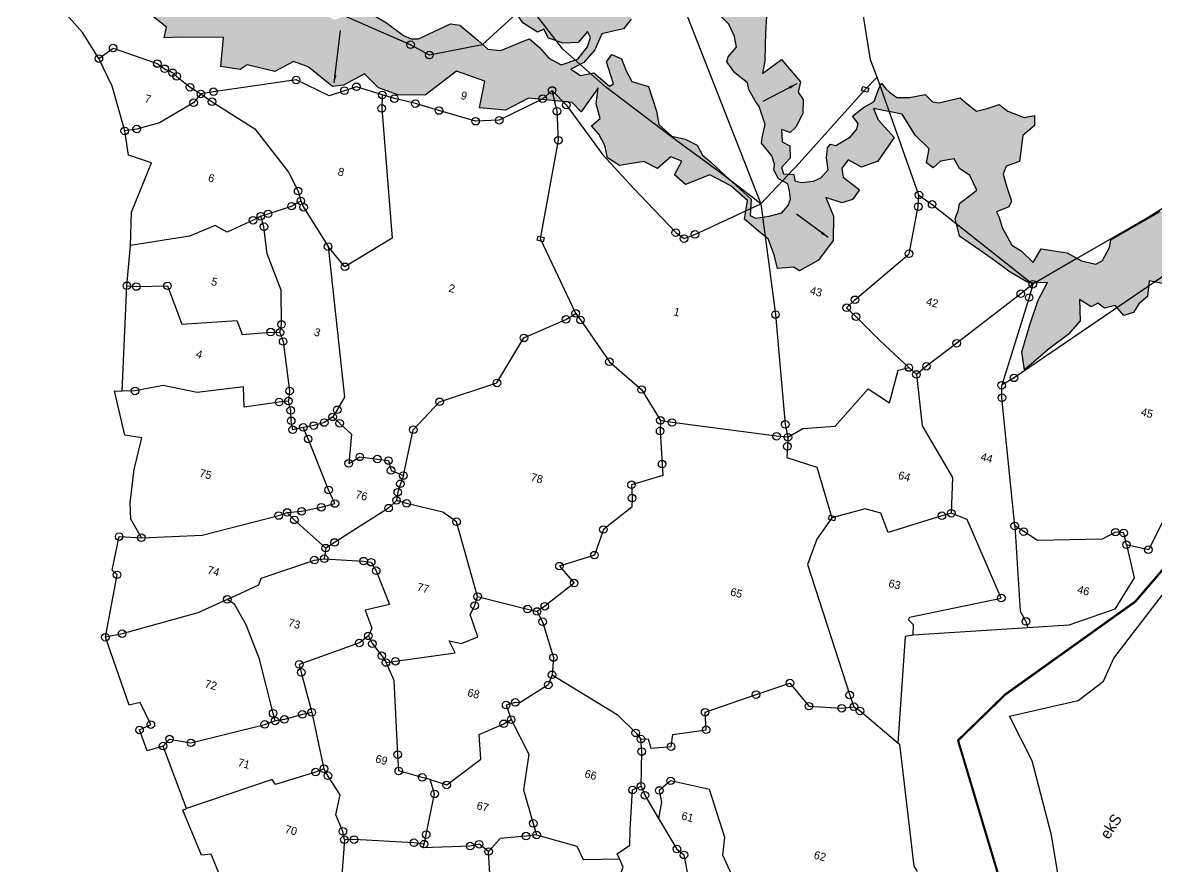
# Model space of a CAD drawing. Header units: metres. Extents: x 338290 to 342248, y 1766970 to 1770392.
# Drawn here: x 339211 to 340462, y 1768052 to 1768984 of the extents above; entities that cross this region are included whole.
import ezdxf

# ---------------------------------------------------------------- set-up
doc = ezdxf.new("R2010")
doc.units = ezdxf.units.M
doc.header["$MEASUREMENT"] = 0
doc.linetypes.add('DASHDOT', pattern=[1, 0.5, -0.25, 0, -0.25])
for name, color, linetype in [('POLY_HATCH', 12, 'Continuous'), ('POLY_PARCEL', 6, 'Continuous'), ('POLY_WATER', 4, 'Continuous'), ('SYM_ARROW', 1, 'Continuous'), ('SYM_STONE', 1, 'Continuous'), ('TEXT_MAPOUT', 7, 'Continuous'), ('TEXT_PARCEL', 7, 'Continuous'), ('V_BOUND_STREAM_LINE', 7, 'DASHDOT')]:
    doc.layers.add(name, color=color, linetype=linetype)
doc.styles.get("Standard").update_dxf_attribs({"font": 'simplex.shx'})
doc.styles.add('TEXT_MAP', font='')
doc.styles.get('TEXT_MAP').set_extended_font_data('Kruti Dev 050')
doc.dimstyles.get("Standard").update_dxf_attribs({"dimtxt": 0.18, "dimasz": 0.18, "dimexe": 0.18, "dimexo": 0.0625, "dimgap": 0.09, "dimtad": 0, "dimtih": 1, "dimtoh": 1, "dimdec": 4, "dimzin": 0, "dimdsep": 46, "dimtxsty": 'Standard', "dimcen": 0.09, "dimadec": 0, "dimazin": 0, "dimtfac": 1, "dimtdec": 4, "dimtofl": 0, "dimtmove": 0, "dimatfit": 3, "dimfxl": 0, "dimtolj": 1, "dimtzin": 0, "dimarcsym": 0})

# ---------------------------------------------------------------- blocks, each defined once
blk = doc.blocks.new('STONE')
blk.add_circle((0, 0), 0.851)
blk = doc.blocks.new('STONESQUARE')
blk.add_lwpolyline([(-0.7, 0.48), (0.7, 0.48), (0.7, -0.48), (-0.7, -0.48)], close=True)
blk = doc.blocks.new('FDD')
at = {"layer": 'POLY_HATCH'}
h = blk.add_hatch(dxfattribs=at)
h.set_pattern_fill('ZIGZAG', color=256, scale=30, style=0)
h.set_pattern_definition([(0, (2707.3048, 7385.6253), (3.75, 3.75), [3.75, -3.75]), (90, (2711.0548, 7385.6253), (-3.75, 3.75), [3.75, -3.75])])
h.paths.add_polyline_path([(3151.39, 7735.8), (3150.32, 7740.27), (3153.09, 7738.84), (3157.92, 7734.55), (3160.64, 7739.08), (3161.99, 7748.74), (3164.94, 7749.54), (3169.15, 7747.75), (3171.12, 7753.03), (3168.88, 7755.08), (3169.24, 7757.5), (3173.8, 7756.78), (3172.82, 7760.81), (3177.47, 7761.88), (3180.25, 7761.43), (3183.33, 7762.1), (3189.14, 7765.05), (3186.64, 7769.52), (3191.11, 7770.23), (3196.39, 7772.11), (3200.06, 7775.15), (3198.99, 7778.82), (3203.58, 7781.81), (3206.71, 7785.75), (3208.42, 7788.25), (3210.38, 7790.66), (3212.62, 7788.25), (3217.01, 7788.79), (3220.05, 7788.16), (3221.66, 7788.79), (3222.29, 7789.5), (3223.27, 7793.26), (3223.09, 7794.96), (3221.39, 7797.19), (3215.04, 7798.35), (3215.22, 7801.04), (3214.11, 7802.81), (3210.53, 7807.19), (3211.07, 7811.21), (3215.99, 7812.37), (3215.9, 7819.89), (3215.01, 7823.73), (3219.13, 7823.11), (3221.1, 7827.49), (3223.42, 7830.62), (3225.12, 7833.48), (3229.78, 7835.09), (3232.28, 7835.45), (3234.22, 7833.56), (3236.64, 7830.34), (3241.02, 7830.88), (3242.54, 7832.13), (3242.18, 7837.59), (3244.96, 7836.78), (3247.82, 7835.35), (3251.31, 7834.1), (3251.04, 7829.45), (3252.48, 7829.09), (3256.95, 7826.68), (3259.46, 7827.21), (3261.78, 7829.27), (3263.13, 7832.04), (3265.28, 7832.76), (3265.51, 7834.76), (3266.86, 7835.03), (3270.17, 7833.15), (3271.24, 7833.51), (3272.49, 7831.81), (3273.48, 7831.18), (3275.72, 7831.45), (3278.49, 7832.7), (3283.77, 7836.1), (3284.67, 7833.95), (3286.28, 7832.43), (3296.03, 7835.03), (3299.21, 7835.73), (3302.54, 7836.35), (3302.26, 7837.58), (3301.2, 7838.74), (3299.82, 7838.96), (3297.05, 7838.74), (3293.65, 7837.36), (3289.83, 7837.04), (3286.89, 7837.79), (3284.87, 7839.38), (3280.94, 7840.98), (3276.27, 7839.7), (3273.51, 7839.7), (3271.17, 7838.43), (3268.19, 7839.49), (3261.08, 7837.37), (3258.21, 7839.17), (3255.34, 7839.17), (3251.41, 7836.52), (3247.37, 7840.13), (3243.76, 7841.4), (3238.02, 7838.22), (3237.49, 7836.84), (3235.09, 7837.63), (3232.86, 7839.64), (3230.41, 7840.07), (3225.74, 7839.01), (3223.51, 7836.67), (3222.55, 7836.25), (3218.51, 7836.67), (3217.34, 7835.82), (3214.48, 7831.36), (3214.69, 7829.13), (3209.27, 7826.48), (3205.55, 7822.76), (3202.36, 7819.9), (3201.62, 7818.73), (3202.23, 7815.91), (3206.59, 7810.71), (3204.47, 7808.16), (3204.57, 7806.36), (3207.12, 7803.92), (3207.23, 7802.01), (3207.02, 7801.79), (3207.02, 7800.84), (3209.46, 7798.61), (3210.63, 7797.12), (3209.25, 7796.06), (3207.44, 7795), (3204.15, 7795.11), (3203.19, 7795), (3202.13, 7792.98), (3198.52, 7791.82), (3195.86, 7791.6), (3194.16, 7792.35), (3191.61, 7792.13), (3190.33, 7791.18), (3189.17, 7788.21), (3187.47, 7786.72), (3185.45, 7785.45), (3182.37, 7783.96), (3180.35, 7782.47), (3176.31, 7777.91), (3173.9, 7776.04), (3173.16, 7773.38), (3171.14, 7771.47), (3170.19, 7770.09), (3170.4, 7769.03), (3165.83, 7768.18), (3162, 7762.87), (3159.35, 7760.54), (3155.84, 7756.4), (3152.23, 7754.7), (3149.89, 7750.35), (3147.43, 7747.63), (3143.39, 7746.04), (3141.48, 7743.07), (3133.83, 7737.33), (3130.85, 7736.27), (3128.3, 7734.47), (3124.05, 7730.22), (3119.23, 7725.53), (3119.34, 7723.72), (3118.6, 7720.54), (3117.32, 7719.37), (3114.03, 7719.26), (3110.41, 7720.22), (3104.57, 7719.58), (3103.61, 7716.18), (3100.32, 7717.99), (3097.98, 7718.73), (3096.71, 7720.11), (3094.9, 7722.02), (3093.52, 7724.25), (3092.78, 7725.1), (3095.11, 7726.91), (3095.43, 7728.29), (3093.63, 7731.05), (3092.03, 7733.7), (3092.25, 7735.58), (3094.91, 7737.38), (3094.16, 7743.22), (3096.08, 7746.09), (3095.54, 7748.21), (3093.42, 7747.25), (3089.49, 7747.68), (3087.26, 7748.63), (3084.81, 7747.04), (3082.69, 7745.87), (3080.24, 7746.94), (3078.33, 7747.89), (3073.98, 7745.56), (3072.59, 7745.45), (3070.58, 7746.62), (3067.32, 7745.06), (3064.56, 7744.32), (3062.65, 7745.06), (3061.69, 7745.59), (3060.41, 7746.55), (3060.1, 7745.06), (3059.88, 7742.2), (3057.86, 7740.29), (3055.95, 7737.74), (3057.65, 7736.47), (3057.65, 7735.19), (3056.7, 7733.17), (3054.04, 7730.41), (3052.76, 7730.41), (3052.34, 7729.46), (3052.66, 7727.23), (3053.72, 7724.68), (3052.55, 7722.56), (3051.17, 7721.39), (3048.62, 7720.44), (3047.13, 7720.44), (3046.5, 7721.71), (3044.26, 7721.29), (3043.41, 7722.56), (3044.8, 7725.11), (3044.05, 7727.76), (3042.14, 7728.19), (3041.29, 7730.84), (3043.31, 7730.63), (3044.26, 7732.11), (3045.01, 7735.51), (3044.26, 7738.59), (3042.78, 7739.86), (3042.75, 7742.26), (3037.33, 7746.08), (3033.93, 7741.94), (3033.72, 7744.81), (3032.97, 7748.21), (3032.34, 7750.97), (3031.59, 7754.68), (3030.85, 7755.64), (3026.49, 7756.91), (3022.14, 7757.55), (3020.22, 7758.08), (3019.16, 7762.75), (3021.39, 7764.45), (3020.54, 7767.42), (3019.59, 7769.12), (3018.31, 7772.73), (3014.59, 7773.58), (3010.77, 7772.91), (3010.23, 7776.2), (3012.15, 7779.71), (3010.45, 7781.09), (3007.26, 7781.72), (3007.37, 7783.1), (3010.34, 7783.31), (3013.63, 7783.31), (3014.59, 7782.15), (3015.23, 7780.55), (3018.99, 7782.48), (3023.13, 7784.29), (3025.89, 7783.76), (3027.17, 7781.95), (3030.99, 7779.93), (3031.95, 7779.93), (3033.54, 7781.63), (3036.52, 7782.59), (3038.43, 7782.69), (3041.4, 7781.85), (3042.47, 7781), (3043.1, 7781.21), (3044.38, 7783.54), (3046.08, 7785.67), (3046.4, 7787.37), (3047.14, 7790.66), (3050.54, 7793.2), (3050.54, 7794.48), (3049.8, 7797.13), (3048.52, 7797.88), (3045.55, 7800.42), (3046.29, 7802.97), (3047.67, 7805.41), (3046.29, 7807.64), (3044.7, 7811.78), (3042.36, 7812.95), (3041.4, 7813.9), (3040.66, 7814.33), (3039.17, 7816.24), (3038.82, 7817.6), (3037.33, 7821.84), (3035.74, 7824.6), (3032.87, 7824.6), (3030.85, 7825.35), (3028.94, 7827.79), (3028.52, 7828.96), (3028.09, 7832.14), (3027.88, 7834.26), (3026.04, 7836.74), (3024.34, 7837.59), (3021.68, 7837.91), (3021.58, 7840.35), (3020.62, 7842.26), (3018.07, 7847.15), (3016.8, 7847.68), (3014.67, 7847.15), (3012.97, 7847.78), (3011.17, 7848.95), (3009.78, 7850.97), (3009.36, 7852.35), (3009.25, 7855), (3007.98, 7859.78), (3004.79, 7860.31), (3003.62, 7862.43), (3001.82, 7865.19), (3000.43, 7867.85), (3000.92, 7870.36), (2995.29, 7875.99), (2992.74, 7880.44), (2991.26, 7882.04), (2990.51, 7883.84), (2985.62, 7892.55), (2982.12, 7897.32), (2977.97, 7898.7), (2975.11, 7899.66), (2970.22, 7900.4), (2968.63, 7901.14), (2966.5, 7901.67), (2965.23, 7902.84), (2961.72, 7903.59), (2964.69, 7900.72), (2972.77, 7896.15), (2978.51, 7892.86), (2977.66, 7891.17), (2978.01, 7889.01), (2981.73, 7885.4), (2982.79, 7884.02), (2981.62, 7881.36), (2981.94, 7880.3), (2987.36, 7876.8), (2989.91, 7874.57), (2991.93, 7876.06), (2993.1, 7874.57), (2991.19, 7872.23), (2992.67, 7869.69), (2993.74, 7868.73), (2997.03, 7868.09), (2998.09, 7862.89), (2999.05, 7860.35), (3000.22, 7858.86), (3002.57, 7858.05), (3005.02, 7858.48), (3004.38, 7849.35), (3005.34, 7843.83), (3007.78, 7842.55), (3009.48, 7841.17), (3012.03, 7841.39), (3013.62, 7839.26), (3014.05, 7836.5), (3015.32, 7831.41), (3021.38, 7826.63), (3022.24, 7823.9), (3025.42, 7820.08), (3028.08, 7821.88), (3029.46, 7819.55), (3030.95, 7816.89), (3033.39, 7818.8), (3034.14, 7816.68), (3034.35, 7812.86), (3033.39, 7810.42), (3034.29, 7808.79), (3038.65, 7806.25), (3043.11, 7806.78), (3041.83, 7801.26), (3042.47, 7799.13), (3047.89, 7794.14), (3047.78, 7792.98), (3046.4, 7791.6), (3042.47, 7789.58), (3041.2, 7785.44), (3037.27, 7786.39), (3035.35, 7786.08), (3033.76, 7785.12), (3031.84, 7782.03), (3029.24, 7782.49), (3025.27, 7785.24), (3023.74, 7787.68), (3022.82, 7787.53), (3019.61, 7787.07), (3017.01, 7785.7), (3011.2, 7784.63), (3006.77, 7784.63), (3004.02, 7786.31), (3002.18, 7787.99), (3001.72, 7790.54), (3001.41, 7793.13), (3002.33, 7794.66), (3004.78, 7795.73), (3003.71, 7798.33), (2998.2, 7797.41), (2990.56, 7799.09), (2992.09, 7804.28), (2990.41, 7808.41), (2994.07, 7811), (2988.11, 7815.74), (2980.62, 7814.98), (2980.62, 7818.95), (2983.37, 7822), (2977.41, 7827.19), (2972.82, 7829.18), (2974.05, 7831.47), (2974.05, 7835.75), (2971.91, 7839.41), (2968.67, 7841.66), (2968.51, 7846.09), (2966.53, 7846.39), (2961.79, 7845.78), (2961.33, 7847.77), (2962.24, 7853.27), (2961.63, 7859.07), (2959.65, 7860.6), (2952.31, 7861.52), (2953.99, 7866.86), (2951.85, 7870.22), (2947.57, 7869.61), (2947.57, 7874.04), (2951.08, 7879.39), (2947.57, 7883.66), (2944.61, 7886.77), (2939.87, 7887.69), (2939.87, 7890.74), (2938.95, 7896.09), (2933.91, 7898.53), (2928.25, 7899.3), (2929.93, 7901.28), (2932.99, 7906.93), (2931.15, 7909.84), (2923.21, 7910.3), (2925.19, 7913.5), (2925.9, 7917.22), (2922.84, 7920.43), (2920.85, 7922.72), (2915.35, 7921.04), (2912.6, 7923.18), (2915.5, 7925.93), (2908.31, 7925.32), (2906.94, 7927.46), (2908.01, 7934.48), (2905.41, 7935.55), (2904.65, 7937.08), (2903.88, 7940.44), (2902.51, 7942.73), (2900.21, 7944.87), (2897.46, 7941.51), (2894.71, 7942.12), (2892.72, 7939.52), (2889.21, 7941.05), (2885.99, 7937.38), (2884.77, 7934.48), (2885.54, 7930.82), (2888.59, 7928.68), (2890.12, 7925.47), (2886.91, 7923.94), (2881.87, 7926.69), (2878.96, 7925.32), (2874.38, 7923.03), (2872.69, 7919.51), (2871.01, 7914.47), (2873.76, 7911.11), (2869.33, 7910.5), (2868.57, 7907.75), (2868.87, 7901.8), (2868.42, 7897.42), (2867.5, 7892.69), (2872.09, 7889.63), (2870.1, 7885.81), (2867.65, 7882.76), (2869.95, 7879.4), (2871.47, 7875.73), (2868.72, 7874.05), (2867.19, 7872.37), (2866.43, 7868.86), (2866.12, 7866.57), (2869.03, 7862.44), (2873.46, 7862.14), (2870.71, 7858.01), (2870.25, 7855.26), (2867.95, 7853.02), (2866.57, 7851.65), (2871.46, 7848.6), (2872.69, 7846.76), (2871.62, 7844.62), (2868.25, 7844.78), (2863.06, 7843.86), (2861.22, 7838.06), (2861.07, 7834.39), (2861.37, 7826.75), (2864.43, 7821.1), (2863.82, 7818.81), (2860.46, 7815.6), (2859.54, 7807.36), (2860.02, 7802.97), (2860.18, 7800.53), (2864.3, 7797.17), (2868.13, 7795.49), (2864.76, 7791.36), (2864.46, 7787.09), (2864, 7784.79), (2869.65, 7780.67), (2869.35, 7779.3), (2866.6, 7771.81), (2866.44, 7768.45), (2872.56, 7765.24), (2872.86, 7764.48), (2869.04, 7762.65), (2866.6, 7760.66), (2866.14, 7758.43), (2866.29, 7754.76), (2866.29, 7748.35), (2871.03, 7747.28), (2871.95, 7744.99), (2880.81, 7743.15), (2879.59, 7734.6), (2884.02, 7729.71), (2888.17, 7729.8), (2894.29, 7730.87), (2895.51, 7729.8), (2893.98, 7727.05), (2894.59, 7724.3), (2897.8, 7719.87), (2901.63, 7718.19), (2901.78, 7715.75), (2905.29, 7716.82), (2914.62, 7719.11), (2915.69, 7712.69), (2920.12, 7713.15), (2921.35, 7714.53), (2927.77, 7714.68), (2931.28, 7717.89), (2934.72, 7717.61), (2941.14, 7714.7), (2943.43, 7715.62), (2947.41, 7719.29), (2951.23, 7717), (2955.82, 7716.54), (2961.78, 7718.07), (2967.28, 7725.09), (2974.01, 7724.48), (2974.34, 7718.41), (2980.15, 7719.33), (2984.43, 7723.3), (2994.22, 7724.82), (2996.66, 7723.3), (2999.04, 7729.45), (2999.49, 7725.87), (3001.19, 7722.92), (2999.76, 7720.87), (3001.82, 7719.44), (3003.78, 7717.29), (3005.04, 7714.79), (3008.08, 7713.8), (3013.18, 7716.04), (3016.55, 7715.29), (3018.79, 7718.6), (3021.38, 7718.24), (3020.58, 7714.84), (3023.53, 7713.41), (3028.28, 7716.9), (3033.47, 7715.65), (3037.94, 7713.41), (3038.3, 7709.21), (3042.6, 7707.15), (3044.57, 7706.26), (3046.8, 7703.13), (3048.32, 7700.36), (3051.73, 7701.52), (3053.25, 7701.07), (3056.74, 7704.47), (3058.8, 7709.57), (3057.54, 7714.93), (3054.77, 7718.51), (3058.62, 7718.33), (3060.68, 7719.58), (3061.71, 7722.14), (3057.42, 7723.93), (3056.61, 7725.81), (3057.51, 7728.04), (3060.82, 7727.15), (3064.04, 7729.39), (3066.28, 7735.47), (3061.8, 7738.42), (3060.1, 7740.65), (3066.63, 7741.01), (3070.66, 7737.17), (3074.51, 7735.02), (3074.69, 7731.8), (3076.48, 7731.09), (3077.64, 7732.96), (3080.51, 7734.21), (3082.21, 7732.43), (3084.89, 7731.53), (3087.22, 7728.67), (3084.18, 7724.83), (3084.36, 7723.39), (3084.12, 7721.27), (3086.09, 7717.69), (3094.5, 7714.65), (3099.16, 7712.78), (3103.9, 7711.43), (3107.84, 7712.6), (3106.85, 7708.22), (3106.41, 7702.4), (3106.23, 7696.05), (3107.84, 7692.3), (3112.13, 7698.47), (3115.27, 7702.49), (3117.15, 7706.16), (3115.8, 7710.72), (3118.76, 7709.83), (3120.01, 7710.99), (3121.71, 7710.27), (3123.86, 7711.43), (3126.36, 7709.74), (3128.24, 7710.99), (3128.96, 7713.13), (3130.39, 7715.28), (3129.85, 7718.77), (3132.9, 7718.95), (3134.65, 7719.34), (3136, 7721.31), (3136, 7726.5), (3139.49, 7726.23), (3140.38, 7725.34), (3142.35, 7725.78), (3143.25, 7723.82), (3147.54, 7725.07), (3149.33, 7727.48)])
h.paths.add_polyline_path([(3047.24, 7716.16), (3047.03, 7714.68), (3046.07, 7712.66), (3043.52, 7711.28), (3040.65, 7710.01), (3039.38, 7710.32), (3038.63, 7713.93), (3031.73, 7717.54), (3027.67, 7719.77), (3025.55, 7720.73), (3023.85, 7722.64), (3020.87, 7723.28), (3017.79, 7723.17), (3014.28, 7724.97), (3013.07, 7727.75), (3009.89, 7732.63), (3005.96, 7732.74), (3004.15, 7734.75), (3002.45, 7737.09), (3000.11, 7737.51), (2999.37, 7735.6), (3002.13, 7731.25), (3001.39, 7730.51), (2997.24, 7732.53), (2994.48, 7731.15), (2992.04, 7731.99), (2994.48, 7734.22), (2996.11, 7737.59), (2996.75, 7741.41), (2998.76, 7742.47), (3001.21, 7743.74), (3002.27, 7746.29), (3000.57, 7753.19), (2996.43, 7760.94), (2992.92, 7764.55), (2993.56, 7766.78), (2997.06, 7767.63), (2998.34, 7771.03), (2993.83, 7776.83), (2987.77, 7781.5), (2980.87, 7791.8), (2976.94, 7794.35), (2975.98, 7797.32), (2975.24, 7805.96), (2969.29, 7813.07), (2967.59, 7815.3), (2963.94, 7824.9), (2958.21, 7835.51), (2954.27, 7838.8), (2952.57, 7841.35), (2952.15, 7843.05), (2951.41, 7841.77), (2951.72, 7837.21), (2955.97, 7832.33), (2957.25, 7830.73), (2956.61, 7829.46), (2957.25, 7826.91), (2957.36, 7824.9), (2959.59, 7822.14), (2960.65, 7820.86), (2961.29, 7818), (2960.54, 7816.93), (2960.97, 7815.13), (2962.56, 7813.01), (2964.26, 7811.52), (2965.67, 7809.32), (2966.41, 7806.99), (2968.86, 7805.18), (2970.02, 7803.27), (2970.98, 7799.98), (2970.98, 7798.49), (2972.57, 7795.73), (2972.57, 7792.87), (2976.29, 7790.85), (2976.61, 7788.94), (2978.52, 7785.12), (2979.59, 7782.04), (2980.56, 7781.2), (2984.69, 7777.94), (2982.99, 7775.92), (2985.33, 7772.42), (2987.88, 7772.21), (2989.69, 7771.46), (2989.69, 7769.55), (2989.37, 7768.7), (2988.41, 7764.99), (2991.07, 7760.42), (2993.62, 7756.18), (2995, 7751.82), (2993.62, 7751.51), (2991.92, 7755.43), (2990.43, 7757.13), (2988.31, 7759.57), (2985.97, 7760.42), (2984.8, 7762.01), (2981.51, 7763.18), (2977.47, 7762.44), (2974.92, 7759.89), (2970.45, 7753.58), (2971.52, 7748.59), (2976.4, 7741.59), (2978.95, 7739.36), (2982.67, 7738.19), (2983.84, 7739.15), (2985.43, 7737.45), (2988.83, 7737.24), (2992.13, 7738.19), (2993.51, 7741.16), (2994.47, 7740), (2994.36, 7737.77), (2992.98, 7734.58), (2989.68, 7732.35), (2986.6, 7733.1), (2983.95, 7734.9), (2981.29, 7736.28), (2979.91, 7735.24), (2975.76, 7732.05), (2972.79, 7731.63), (2970.13, 7733.01), (2965.35, 7735.24), (2963.28, 7735), (2957.12, 7729.91), (2955.53, 7729.48), (2953.72, 7729.8), (2949.26, 7731.6), (2944.9, 7732.88), (2940.65, 7731.29), (2937.68, 7729.27), (2933.53, 7730.54), (2931.83, 7729.59), (2927.9, 7729.27), (2925.88, 7728.84), (2923.33, 7731.18), (2919.61, 7731.5), (2917.54, 7731.71), (2912.66, 7730.54), (2906.92, 7730.01), (2906.39, 7732.66), (2904.9, 7734.36), (2905.11, 7735.32), (2903.73, 7737.34), (2903.52, 7739.35), (2901.93, 7740.41), (2898.74, 7742.01), (2896.4, 7743.81), (2892.58, 7745.51), (2891.09, 7747.21), (2889.71, 7752.09), (2888.96, 7753.9), (2884.61, 7757.72), (2882.02, 7759.36), (2880.96, 7762.76), (2881.7, 7768.28), (2877.67, 7772.2), (2877.35, 7774.22), (2877.67, 7778.53), (2878.94, 7780.87), (2877.88, 7785.43), (2877.67, 7787.87), (2877.99, 7790.42), (2877.35, 7795.2), (2878.94, 7798.91), (2878.2, 7801.14), (2875.97, 7804.01), (2875.65, 7805.28), (2876.18, 7806.98), (2875.97, 7809.31), (2876.18, 7812.9), (2877.56, 7816.3), (2877.67, 7819.91), (2876.82, 7821.39), (2877.67, 7824.15), (2877.56, 7827.02), (2876.71, 7830.74), (2873.95, 7835.19), (2873.63, 7839.02), (2876.18, 7844.85), (2877.27, 7847.05), (2875.25, 7853.1), (2875.67, 7857.66), (2878.22, 7863.5), (2878.54, 7866.79), (2877.48, 7870.93), (2873.97, 7871.89), (2874.4, 7874.54), (2878.77, 7875.67), (2880.26, 7878.53), (2878.14, 7880.66), (2878.67, 7888.09), (2880.37, 7890.32), (2880.79, 7892.97), (2881.54, 7896.37), (2882.17, 7898.38), (2881.75, 7900.98), (2879.94, 7903), (2881.75, 7905.12), (2886, 7908.09), (2885.47, 7911.91), (2886.85, 7913.29), (2889.93, 7916.48), (2890.04, 7917.96), (2891.42, 7919.98), (2894.18, 7921.79), (2895.78, 7924.65), (2896.63, 7926.78), (2899.28, 7927.31), (2901.89, 7927.78), (2904.15, 7925.76), (2905.11, 7923.85), (2906.38, 7921.73), (2907.98, 7919.71), (2909.78, 7917.27), (2912.86, 7915.68), (2915.41, 7915.15), (2916.08, 7912.09), (2914.38, 7906.46), (2912.15, 7905.51), (2919.8, 7902.96), (2920.76, 7902.11), (2922.35, 7898.18), (2921.93, 7895.53), (2922.67, 7892.45), (2926.07, 7887.14), (2928.94, 7885.23), (2931.06, 7883.32), (2933.21, 7878.16), (2942.03, 7875.72), (2942.56, 7871.47), (2941.29, 7868.18), (2933.32, 7870.2), (2930.34, 7870.2), (2928.43, 7866.59), (2938.63, 7863.51), (2940.12, 7862.34), (2941.39, 7858.09), (2944.26, 7851.73), (2948.19, 7848.12), (2951.7, 7854.17), (2953.08, 7852.57), (2955.31, 7850.88), (2956.8, 7848.01), (2956.16, 7845.78), (2956.37, 7844.93), (2958.55, 7841.87), (2962.59, 7838.58), (2967.69, 7833.8), (2967.9, 7832.21), (2968.22, 7830.19), (2969.18, 7826.26), (2969.81, 7825.31), (2975.98, 7822.12), (2977.04, 7820.53), (2979.38, 7818.51), (2978.31, 7816.6), (2977.25, 7812.99), (2986.18, 7804.82), (2986.71, 7803.23), (2986.97, 7800.92), (2987.6, 7797.84), (2994.08, 7794.55), (2996, 7792.32), (2997.38, 7790.2), (2997.17, 7788.93), (2997.06, 7787.33), (2997.7, 7786.06), (2998.76, 7784.26), (3000.67, 7782.56), (3003.43, 7780.86), (3006.3, 7777.89), (3007.47, 7775.45), (3007.37, 7772.79), (3007.58, 7769.82), (3010.02, 7766.95), (3013.53, 7766.42), (3014.91, 7765.25), (3016.18, 7763.98), (3016.72, 7762.39), (3016.32, 7760.07), (3016.22, 7755.5), (3018.55, 7753.17), (3021, 7752.43), (3023.87, 7750.73), (3025.78, 7748.39), (3026.84, 7746.16), (3025.57, 7743.61), (3025.57, 7742.45), (3027.9, 7740.54), (3031.2, 7739.05), (3031.94, 7737.67), (3033.96, 7735.55), (3035.13, 7734.59), (3037.47, 7731.02), (3037.57, 7727.95), (3037.68, 7726.67), (3040.65, 7724.55), (3041.72, 7722.85), (3041.93, 7721.58), (3043.41, 7719.88), (3045.75, 7719.35), (3046.5, 7717.86)], flags=16)
for points in [[(3132.9, 7718.95), (3129.85, 7718.77), (3130.39, 7715.28), (3128.96, 7713.13), (3128.24, 7710.99), (3126.36, 7709.74), (3123.86, 7711.43), (3121.71, 7710.27), (3120.01, 7710.99), (3118.76, 7709.83), (3115.8, 7710.72), (3117.15, 7706.16), (3115.27, 7702.49), (3112.13, 7698.47), (3107.84, 7692.3), (3106.23, 7696.05), (3106.41, 7702.4), (3106.85, 7708.22), (3107.84, 7712.6), (3103.9, 7711.43), (3099.16, 7712.78), (3094.5, 7714.65), (3086.09, 7717.69), (3084.12, 7721.27), (3084.36, 7723.39), (3084.18, 7724.83), (3087.22, 7728.67), (3084.89, 7731.53), (3082.21, 7732.43), (3080.51, 7734.21), (3077.64, 7732.96), (3076.48, 7731.09), (3074.69, 7731.8), (3074.51, 7735.02), (3070.66, 7737.17), (3066.63, 7741.01), (3060.1, 7740.65), (3061.8, 7738.42), (3066.28, 7735.47), (3064.04, 7729.39), (3060.82, 7727.15), (3057.51, 7728.04), (3056.61, 7725.81), (3057.42, 7723.93), (3061.71, 7722.14), (3060.68, 7719.58), (3058.62, 7718.33), (3054.77, 7718.51), (3057.54, 7714.93), (3058.8, 7709.57), (3056.74, 7704.47), (3053.25, 7701.07), (3051.73, 7701.52), (3048.32, 7700.36), (3046.8, 7703.13), (3044.57, 7706.26), (3042.6, 7707.15), (3038.3, 7709.21), (3037.94, 7713.41), (3033.47, 7715.65), (3028.28, 7716.9), (3023.53, 7713.41), (3020.58, 7714.84), (3021.38, 7718.24), (3018.79, 7718.6), (3016.55, 7715.29), (3013.18, 7716.04), (3008.08, 7713.8), (3005.04, 7714.79), (3003.78, 7717.29), (3001.82, 7719.44), (2999.76, 7720.87), (3001.19, 7722.92), (2999.49, 7725.87), (2999.04, 7729.45), (2996.66, 7723.3), (2994.22, 7724.82), (2984.43, 7723.3), (2980.15, 7719.33), (2974.34, 7718.41), (2974.01, 7724.48), (2967.28, 7725.09), (2961.78, 7718.07), (2955.82, 7716.54), (2951.23, 7717), (2947.41, 7719.29), (2943.43, 7715.62), (2941.14, 7714.7), (2934.72, 7717.61), (2931.28, 7717.89), (2927.77, 7714.68), (2921.35, 7714.53), (2920.12, 7713.15), (2915.69, 7712.69), (2914.62, 7719.11), (2905.29, 7716.82), (2901.78, 7715.75), (2901.63, 7718.19), (2897.8, 7719.87)], [(3031.59, 7754.68), (3032.34, 7750.97), (3032.97, 7748.21), (3033.72, 7744.81), (3033.93, 7741.94), (3037.33, 7746.08), (3042.75, 7742.26), (3042.78, 7739.86), (3044.26, 7738.59), (3045.01, 7735.51), (3044.26, 7732.11), (3043.31, 7730.63), (3041.29, 7730.84), (3042.14, 7728.19), (3044.05, 7727.76), (3044.8, 7725.11), (3043.41, 7722.56), (3044.26, 7721.29), (3046.5, 7721.71), (3047.13, 7720.44), (3048.62, 7720.44), (3051.17, 7721.39), (3052.55, 7722.56), (3053.72, 7724.68), (3052.66, 7727.23), (3052.34, 7729.46), (3052.76, 7730.41), (3054.04, 7730.41), (3056.7, 7733.17), (3057.65, 7735.19), (3057.65, 7736.47), (3055.95, 7737.74), (3057.86, 7740.29), (3059.88, 7742.2), (3060.1, 7745.06), (3060.41, 7746.55), (3061.69, 7745.59), (3062.65, 7745.06), (3064.56, 7744.32), (3067.32, 7745.06), (3070.58, 7746.62), (3072.59, 7745.45), (3073.98, 7745.56), (3078.33, 7747.89), (3080.24, 7746.94), (3082.69, 7745.87), (3084.81, 7747.04), (3087.26, 7748.63), (3089.49, 7747.68), (3093.42, 7747.25), (3095.54, 7748.21), (3096.08, 7746.09), (3094.16, 7743.22), (3094.91, 7737.38), (3092.25, 7735.58), (3092.03, 7733.7), (3093.63, 7731.05), (3095.43, 7728.29), (3095.11, 7726.91), (3092.78, 7725.1), (3093.52, 7724.25), (3094.9, 7722.02), (3096.71, 7720.11), (3097.98, 7718.73), (3100.32, 7717.99), (3103.61, 7716.18), (3104.57, 7719.58), (3110.41, 7720.22), (3114.03, 7719.26), (3117.32, 7719.37), (3118.6, 7720.54), (3119.34, 7723.72), (3119.23, 7725.53), (3124.05, 7730.22), (3128.3, 7734.47)], [(2944.9, 7732.88), (2949.26, 7731.6), (2953.72, 7729.8), (2955.53, 7729.48), (2957.12, 7729.91), (2963.28, 7735), (2965.35, 7735.24), (2970.13, 7733.01), (2972.79, 7731.63), (2975.76, 7732.05), (2979.91, 7735.24), (2981.29, 7736.28), (2983.95, 7734.9), (2986.6, 7733.1), (2989.68, 7732.35), (2992.98, 7734.58), (2994.36, 7737.77), (2994.47, 7740), (2993.51, 7741.16), (2992.13, 7738.19), (2988.83, 7737.24), (2985.43, 7737.45), (2983.84, 7739.15), (2982.67, 7738.19), (2978.95, 7739.36), (2976.4, 7741.59)], [(3002.27, 7746.29), (3001.21, 7743.74), (2998.76, 7742.47), (2996.75, 7741.41), (2996.11, 7737.59), (2994.48, 7734.22), (2992.04, 7731.99), (2994.48, 7731.15), (2997.24, 7732.53), (3001.39, 7730.51), (3002.13, 7731.25), (2999.37, 7735.6), (3000.11, 7737.51), (3002.45, 7737.09), (3004.15, 7734.75), (3005.96, 7732.74), (3009.89, 7732.63), (3013.07, 7727.75), (3014.28, 7724.97), (3017.79, 7723.17), (3020.87, 7723.28), (3023.85, 7722.64), (3025.55, 7720.73), (3027.67, 7719.77), (3031.73, 7717.54), (3038.63, 7713.93), (3039.38, 7710.32), (3040.65, 7710.01), (3043.52, 7711.28), (3046.07, 7712.66), (3047.03, 7714.68), (3047.24, 7716.16), (3046.5, 7717.86), (3045.75, 7719.35), (3043.41, 7719.88), (3041.93, 7721.58), (3041.72, 7722.85), (3040.65, 7724.55), (3037.68, 7726.67), (3037.57, 7727.95), (3037.47, 7731.02), (3035.13, 7734.59), (3033.96, 7735.55), (3031.94, 7737.67), (3031.2, 7739.05), (3027.9, 7740.54), (3025.57, 7742.45), (3025.57, 7743.61), (3026.84, 7746.16), (3025.78, 7748.39), (3023.87, 7750.73), (3021, 7752.43)]]:
    blk.add_lwpolyline(points, dxfattribs=at)
at = {"layer": 'POLY_PARCEL'}
for points in [[(3059.13, 7747.61), (3056.69, 7751.07), (3049.05, 7768.5), (3036.4, 7798.09)], [(3187.62, 7793.49), (3145.87, 7751.93), (3132.53, 7739.26), (3126.22, 7732.67), (3112.9, 7719.54), (3104.76, 7711.4)], [(2997.78, 7774.14), (3011.96, 7753.41), (3041.01, 7713.49)], [(3059.13, 7747.61), (3057.21, 7744.3), (3047, 7724.51), (3041.01, 7713.49)], [(3074.91, 7724.36), (3059.13, 7747.61)], [(3041.01, 7713.49), (3030.44, 7717.93), (3017.88, 7722.89), (3000.58, 7730.14), (2989.13, 7735.89), (2978.82, 7743.84), (2971.34, 7732.25), (2960.44, 7727.02), (2955.77, 7728.22), (2935.24, 7731.45), (2916.5, 7732.59), (2913.63, 7732.41), (2912.08, 7732.35)], [(3183.37, 7721.88), (3165.95, 7709.75), (3163.94, 7708.35), (3163.59, 7708.11), (3148.57, 7735.2), (3147.29, 7737.3), (3145.7, 7735.56), (3105.99, 7689.96), (3103.73, 7687.65)], [(2989.16, 7726.29), (2987.58, 7723.97), (2979.33, 7716.8), (2974.24, 7715.25), (2965.66, 7715.49), (2960.16, 7715.67), (2955.32, 7715.55), (2952.45, 7715.67)], [(2989.16, 7726.29), (2993.05, 7723.93), (3003.84, 7715.16), (3012.39, 7709.62), (3024.12, 7702.36), (3026.29, 7701.53), (3028.4, 7703.06), (3041.01, 7713.49)], [(3006.97, 7679.09), (2995.09, 7693.32), (2993.37, 7715.8), (2991.4, 7722.04), (2989.16, 7726.29)], [(3082.52, 7686.23), (3074.75, 7690.38), (3068.14, 7694.28), (3065.59, 7695.72), (3066.95, 7697.92), (3076.11, 7711.02), (3075.43, 7721.79), (3074.91, 7724.36)], [(3074.91, 7724.36), (3078.32, 7723.06), (3104.76, 7711.4)], [(2952.45, 7715.67), (2946.35, 7715.97), (2943.99, 7714.45), (2940.94, 7712.48), (2932.87, 7714.03), (2915.55, 7706.78), (2912.92, 7705.58)], [(2952.45, 7715.67), (2953.1, 7712.71), (2962.73, 7685.01), (2954.11, 7676.13), (2949.27, 7679.56)], [(3041.01, 7713.49), (3050.5, 7690.17), (3058.87, 7666.84), (3060.17, 7664.19)], [(2888.72, 7707.49), (2891.23, 7710.59), (2901.71, 7709.72), (2903.62, 7709), (2905.6, 7708.58), (2906.67, 7708.04), (2910.2, 7706.43), (2912.92, 7705.58)], [(3104.76, 7711.4), (3102.69, 7708.65), (3091.57, 7694.24), (3086.29, 7687.5), (3084.55, 7685.15)], [(3104.76, 7711.4), (3104.72, 7708.31), (3103.73, 7687.65)], [(2912.92, 7705.58), (2911.85, 7703.25), (2905.57, 7696.92), (2900.96, 7694.29), (2898.46, 7693.21)], [(2912.92, 7705.58), (2915.8, 7704.51), (2926.62, 7701.05), (2936.44, 7693.55), (2939.61, 7689.97), (2940.76, 7687.96)], [(2932.92, 7682.35), (2934.38, 7683.3), (2939.04, 7686.3), (2940.76, 7687.96)], [(2940.76, 7687.96), (2941.72, 7686.74), (2949.27, 7679.56)], [(3060.17, 7664.19), (3062.89, 7666.91), (3069.82, 7669.27), (3074.85, 7679.31), (3080.29, 7677.47), (3080.34, 7685.04), (3082.52, 7686.23)], [(3082.52, 7686.23), (3084.55, 7685.15)], [(3114.57, 7657.76), (3104.5, 7684.94), (3103.73, 7687.65)], [(3084.55, 7685.15), (3088.72, 7674.3), (3098.27, 7664.76), (3100.03, 7656.92)], [(2932.92, 7682.35), (2931.47, 7681.04), (2926.52, 7676.98), (2923.52, 7677.79), (2918.57, 7673.98), (2906.23, 7668.55)], [(2943.69, 7658.15), (2943.57, 7659.99), (2941.53, 7667.4), (2936.43, 7674.54), (2934.19, 7680.25), (2932.92, 7682.35)], [(2949.27, 7679.56), (2961.38, 7647.74), (2960.56, 7644.56), (2959.98, 7642.77)], [(2978.67, 7634), (2978.23, 7644.54), (2982.37, 7652.12), (2993.77, 7659.49), (2997.08, 7670.83), (3005.18, 7677.24), (3006.97, 7679.09)], [(3006.97, 7679.09), (3008.37, 7677.95), (3017.04, 7670.49), (3025.61, 7666.27), (3031.46, 7660.61)], [(3060.17, 7664.19), (3057.64, 7663.76), (3034.13, 7660.82), (3031.46, 7660.61)], [(3060.17, 7664.19), (3060.58, 7662.16), (3061.09, 7659.7), (3068.12, 7659.34), (3074.34, 7649.13)], [(2907.75, 7659.61), (2909.86, 7659.99), (2916.55, 7661.9), (2921.85, 7654.38), (2933.65, 7658.33), (2935.56, 7655.53), (2941.65, 7657.7), (2943.69, 7658.15)], [(3139.95, 7660.02), (3138.67, 7662.43), (3136.82, 7662.12), (3134.31, 7659.81), (3120.37, 7655.91), (3116.83, 7657.04), (3114.57, 7657.76)], [(2943.69, 7658.15), (2944.9, 7656.36), (2949.11, 7645.95), (2949.44, 7643.69)], [(3031.46, 7660.61), (3032.01, 7658.28), (3035.13, 7648.73), (3028.83, 7644.96), (3029.72, 7642.09), (3030.2, 7640.1), (3025.26, 7633.62), (3024.78, 7627.53), (3017.79, 7623.15), (3021.95, 7620.29), (3016.88, 7613.59), (3015.51, 7612.01)], [(3100.03, 7656.92), (3098.13, 7655.84), (3087.41, 7649.13), (3084.71, 7652.92), (3081.06, 7653.03), (3074.34, 7649.13)], [(3098.69, 7628.2), (3098.13, 7630.45), (3096.85, 7631.22), (3096.85, 7631.94), (3115.74, 7641.31), (3103.83, 7656.46), (3100.03, 7656.92)], [(3114.57, 7657.76), (3120.59, 7639.51), (3122.44, 7637.61), (3123.18, 7636.32)], [(3074.34, 7649.13), (3072.27, 7643.61), (3071.66, 7637.56), (3088.27, 7611.56), (3089.85, 7609.28)], [(2949.44, 7643.69), (2947.47, 7642.96), (2940.13, 7639.81), (2938.85, 7644.2), (2929.06, 7640.38), (2921.31, 7639.95), (2915.48, 7637.19), (2912.67, 7636.43)], [(2954.16, 7638.79), (2951.99, 7637.7), (2951.16, 7639.55), (2950.46, 7641.78), (2949.44, 7643.69)], [(2959.98, 7642.77), (2958.45, 7641.05), (2956.35, 7639.78), (2954.16, 7638.79)], [(2959.98, 7642.77), (2961.83, 7641.76), (2965.02, 7640.1), (2966.1, 7633.56), (2968.14, 7635.6), (2972.1, 7636.11), (2974.59, 7636.42), (2975.72, 7634.42), (2978.67, 7634)], [(2955.49, 7619.37), (2958.55, 7620.45), (2962.63, 7622.43), (2965.37, 7624.02), (2963.22, 7626.62), (2955.88, 7636.56), (2954.16, 7638.79)], [(2978.67, 7634), (2978.49, 7632.04), (2978.41, 7630.06), (2978.59, 7628.21)], [(2978.59, 7628.21), (2977.32, 7626.07), (2967.52, 7615.53), (2965.91, 7613.79)], [(3001.72, 7611.86), (2992.87, 7626.96), (2989.31, 7628.26), (2980.95, 7628.13), (2978.59, 7628.21)], [(2925.22, 7605.59), (2938.3, 7609.6), (2953.83, 7618.22), (2955.49, 7619.37)], [(2955.49, 7619.37), (2957.47, 7618.16), (2965.91, 7613.79)], [(2965.91, 7613.79), (2966.18, 7611.39)], [(2966.18, 7611.39), (2974.88, 7613.11), (2976.6, 7613.31), (2978.17, 7611.74), (2982.97, 7605.17), (2978.04, 7602.56), (2980.53, 7598.97), (2980.18, 7597.12)], [(2947.4, 7597.04), (2953.43, 7602), (2953.54, 7603.55), (2964.12, 7610.56), (2966.18, 7611.39)], [(2985.54, 7592.31), (2987.52, 7593.13), (3000.01, 7598.37), (2998.02, 7600.63), (3000.9, 7600.77), (3004.05, 7603.09), (3001.09, 7607.54), (3001.59, 7609.73), (3001.72, 7611.86)], [(3001.72, 7611.86), (3013.3, 7611.99), (3015.51, 7612.01)], [(3015.51, 7612.01), (3017.29, 7610.09), (3021.68, 7602.91), (3022.36, 7599.07)], [(3045.35, 7590.14), (3046.87, 7590.6), (3048.03, 7588.74), (3052.34, 7590.2), (3051.99, 7592.93), (3059.01, 7595.87), (3057.79, 7599.6), (3067.87, 7606.35), (3074.59, 7610.79), (3080.01, 7606.83), (3087.29, 7608.23), (3089.85, 7609.28)], [(3089.85, 7609.28), (3091.43, 7608.69), (3101.47, 7603.9)], [(2947.4, 7597.04), (2941.8, 7592.42), (2926.47, 7583.6), (2923.03, 7581.86)], [(2964.72, 7573.29), (2963.85, 7574.84), (2957.81, 7585.88), (2952.95, 7592.59), (2949.25, 7596.42), (2947.4, 7597.04)], [(2980.18, 7597.12), (2978.61, 7595.07), (2966.75, 7586.99), (2967.65, 7585.35), (2972.2, 7577.25)], [(2980.18, 7597.12), (2981.49, 7595.62), (2984.23, 7593.56), (2985.54, 7592.31)], [(3022.36, 7599.07), (3022.1, 7596.65), (3016.96, 7591.18), (3015.93, 7590.97), (3014.08, 7589.87), (3016, 7587)], [(3022.36, 7599.07), (3038.78, 7594.12), (3043.85, 7591.18), (3045.35, 7590.14)], [(3001.8, 7569.33), (2999.95, 7569.36), (2994.47, 7569.43), (2993.31, 7572.92), (2988.28, 7588.89), (2985.54, 7592.31)], [(3048.06, 7579.87), (3046.23, 7587.46), (3045.35, 7590.14)], [(3001.8, 7569.33), (3005.7, 7569.12), (3011.67, 7576.69), (3009.89, 7581.96), (3014.62, 7585.66), (3016, 7587)], [(3016, 7587), (3021.78, 7580.45), (3022.67, 7572.37), (3026.71, 7565.66), (3028.08, 7563.33)], [(3068.63, 7561.17), (3071.48, 7563.26), (3072.7, 7565.88), (3069.73, 7569.48), (3069.21, 7573.47), (3063.15, 7583.07), (3054.18, 7582.72), (3052.26, 7579.98), (3053.43, 7577.54), (3053.71, 7573.82)], [(3047.48, 7562.83), (3046.66, 7563.82), (3048.99, 7566.38), (3048.11, 7569.8), (3046.43, 7578.59), (3048.06, 7579.87)], [(3048.06, 7579.87), (3049.4, 7578.12), (3053.71, 7573.82)], [(2972.2, 7577.25), (2970.29, 7576.28), (2966.66, 7574.16), (2964.72, 7573.29)], [(2972.2, 7577.25), (2978.06, 7565.68)], [(2941.75, 7561.47), (2942.77, 7563.35), (2947.65, 7563.75), (2962.65, 7571.96), (2964.72, 7573.29)], [(3053.71, 7573.82), (3059.41, 7568.23), (3061.28, 7567.36), (3063.51, 7562.68), (3068.63, 7561.17)], [(3004.13, 7554.94), (3004.05, 7557.14), (3003.56, 7566.48), (3001.8, 7569.33)], [(2978.06, 7565.68), (2976.42, 7564.47), (2968.39, 7559.45), (2967.39, 7560.4), (2950.4, 7549.16)], [(2986.54, 7551.36), (2985.73, 7553.11), (2983.24, 7556.33), (2983.08, 7560.87), (2979.33, 7564.36), (2978.06, 7565.68)], [(3028.08, 7563.33), (3025.85, 7562.48), (3020.37, 7560.5), (3018.58, 7557)], [(3028.08, 7563.33), (3037.47, 7563.13), (3039.59, 7560.59), (3047.48, 7562.83)], [(3055.93, 7545.28), (3053.48, 7549.65), (3048.12, 7555.56), (3048.76, 7561.2), (3047.48, 7562.83)], [(3018.58, 7557), (3016.12, 7558.03), (3014.27, 7557.14), (3004.14, 7554.08), (3004.13, 7554.94)], [(3024.41, 7545.21), (3023.56, 7547.17), (3020.87, 7549.86), (3018.58, 7557)], [(3004.13, 7554.94), (3001.84, 7554.66), (2988.65, 7551.94), (2986.54, 7551.36)], [(2986.54, 7551.36), (2988.02, 7543.54), (2986.12, 7542.8), (2964.06, 7533)]]:
    blk.add_lwpolyline(points, dxfattribs=at)
at = {"layer": 'POLY_WATER'}
for points in [[(3148.23, 7674.94), (3144.99, 7660.18), (3139.95, 7660.02), (3143.54, 7653.22), (3141.03, 7645.35), (3132, 7639.2), (3123.18, 7636.32), (3098.69, 7628.2), (3097, 7627.47), (3101.47, 7603.9), (3101.93, 7603.68), (3111.93, 7577.95), (3113, 7576.96)], [(2964.06, 7533), (2958.37, 7540.62), (2956.37, 7539.88), (2949.7, 7548.64), (2950.4, 7549.16), (2941.75, 7561.47), (2938.58, 7559.52), (2935.73, 7563.64), (2937.89, 7565.43), (2934.29, 7569.63), (2932.07, 7568.47), (2923.03, 7581.86), (2922.03, 7596.13), (2920.7, 7596.9), (2920.31, 7604.57), (2925.22, 7605.59), (2921.86, 7608.99), (2920.77, 7612.56), (2919.75, 7620.01), (2919.62, 7627.38), (2915.8, 7627), (2911.01, 7636.05), (2912.67, 7636.43), (2907.75, 7659.61), (2906.23, 7668.55), (2904.52, 7675.93), (2906.07, 7687.77), (2900.68, 7688.12), (2898.46, 7693.21), (2893.2, 7702.23), (2888.72, 7707.49), (2883.69, 7712.24), (2871.69, 7720.32)], [(3144.98, 7581.61), (3140.11, 7592.55), (3131.73, 7607.65), (3124.24, 7616.06), (3138.26, 7623.36), (3142.68, 7629.03), (3143.6, 7634.62), (3155.68, 7663.14)]]:
    blk.add_lwpolyline(points, dxfattribs=at)
at = {"layer": 'V_BOUND_STREAM_LINE', "const_width": 0.5}
blk.add_lwpolyline([(3166.31, 7691.82), (3145.11, 7648.16), (3122.07, 7620.51), (3114.42, 7607.85), (3148.73, 7551.38), (3139.76, 7509.38), (3115.07, 7477.72), (3081.21, 7467.6), (3015.94, 7462.16), (2963.72, 7468.49), (2937.5, 7504.08), (2889.24, 7552.79), (2847.8, 7597.05), (2812.96, 7677.42), (2778.13, 7787.78), (2789.83, 7891.36), (2806.56, 7938.15), (2817.03, 7970.51), (2879.72, 7959.99)], dxfattribs=at)
at = {"layer": 'SYM_STONE'}
for name, p in [('STONESQUARE', (3057.21, 7744.3)), ('STONE', (2955.77, 7728.22)), ('STONE', (2960.44, 7727.02)), ('STONE', (2989.16, 7726.29)), ('STONE', (2987.58, 7723.97)), ('STONE', (2993.05, 7723.93)), ('STONE', (3074.91, 7724.36)), ('STONE', (2991.4, 7722.04)), ('STONE', (3075.43, 7721.79)), ('STONE', (3078.32, 7723.06)), ('STONE', (2946.35, 7715.97)), ('STONE', (2979.33, 7716.8)), ('STONE', (2979.33, 7716.8)), ('STONE', (2932.87, 7714.03)), ('STONE', (2943.99, 7714.45)), ('STONE', (2952.45, 7715.67)), ('STONE', (2955.32, 7715.55)), ('STONE', (2960.16, 7715.67)), ('STONE', (2965.66, 7715.49)), ('STONE', (2974.24, 7715.25)), ('STONE', (2993.37, 7715.8)), ('STONE', (2953.1, 7712.71)), ('STONE', (3076.11, 7711.02)), ('STONE', (3104.76, 7711.4)), ('STONE', (2891.23, 7710.59)), ('STONE', (2901.71, 7709.72)), ('STONE', (2903.62, 7709)), ('STONE', (2905.6, 7708.58)), ('STONE', (3102.69, 7708.65)), ('STONE', (3104.72, 7708.31)), ('STONE', (2888.72, 7707.49)), ('STONE', (2906.67, 7708.04)), ('STONE', (2910.2, 7706.43)), ('STONE', (2915.55, 7706.78)), ('STONE', (2911.85, 7703.25)), ('STONE', (2912.92, 7705.58)), ('STONE', (2915.8, 7704.51)), ('STONE', (3024.12, 7702.36)), ('STONE', (3026.29, 7701.53)), ('STONE', (3028.4, 7703.06)), ('STONE', (3065.59, 7695.72)), ('STONE', (3066.95, 7697.92)), ('STONE', (2898.46, 7693.21)), ('STONE', (2900.96, 7694.29)), ('STONESQUARE', (2995.09, 7693.32)), ('STONE', (3068.14, 7694.28)), ('STONE', (3091.57, 7694.24)), ('STONE', (2939.61, 7689.97)), ('STONE', (2940.76, 7687.96)), ('STONE', (3050.5, 7690.17)), ('STONE', (3105.99, 7689.96)), ('STONE', (2939.04, 7686.3)), ('STONE', (2941.72, 7686.74)), ('STONE', (3082.52, 7686.23)), ('STONE', (3086.29, 7687.5)), ('STONE', (3103.73, 7687.65)), ('STONE', (2934.38, 7683.3)), ('STONE', (3084.55, 7685.15)), ('STONE', (3104.5, 7684.94)), ('STONE', (2931.47, 7681.04)), ('STONE', (2932.92, 7682.35)), ('STONE', (2934.19, 7680.25)), ('STONE', (2949.27, 7679.56)), ('STONE', (3006.97, 7679.09)), ('STONE', (3008.37, 7677.95)), ('STONE', (2954.11, 7676.13)), ('STONE', (3005.18, 7677.24)), ('STONE', (2997.08, 7670.83)), ('STONE', (3017.04, 7670.49)), ('STONE', (3025.61, 7666.27)), ('STONE', (3058.87, 7666.84)), ('STONE', (3057.64, 7663.76)), ('STONE', (3060.17, 7664.19)), ('STONE', (3138.67, 7662.43)), ('STONE', (2909.86, 7659.99)), ('STONE', (2916.55, 7661.9)), ('STONE', (2943.57, 7659.99)), ('STONE', (3031.46, 7660.61)), ('STONE', (3034.13, 7660.82)), ('STONE', (3060.58, 7662.16)), ('STONE', (3136.82, 7662.12)), ('STONE', (3139.95, 7660.02)), ('STONE', (3144.99, 7660.18)), ('STONE', (2907.75, 7659.61)), ('STONE', (2941.65, 7657.7)), ('STONE', (2943.69, 7658.15)), ('STONE', (2993.77, 7659.49)), ('STONE', (3032.01, 7658.28)), ('STONE', (3114.57, 7657.76)), ('STONE', (2944.9, 7656.36)), ('STONE', (3098.13, 7655.84)), ('STONE', (3100.03, 7656.92)), ('STONE', (3116.83, 7657.04)), ('STONE', (2982.37, 7652.12)), ('STONE', (3034.33, 7651.19)), ('STONESQUARE', (3074.34, 7649.13)), ('STONE', (2949.11, 7645.95)), ('STONE', (2960.56, 7644.56)), ('STONE', (2978.23, 7644.54)), ('STONE', (3028.83, 7644.96)), ('STONE', (2947.47, 7642.96)), ('STONE', (2949.44, 7643.69)), ('STONE', (2959.98, 7642.77)), ('STONE', (3029.72, 7642.09)), ('STONE', (2950.46, 7641.78)), ('STONE', (2951.16, 7639.55)), ('STONE', (2956.35, 7639.78)), ('STONE', (2958.45, 7641.05)), ('STONE', (2961.83, 7641.76)), ('STONE', (3115.74, 7641.31)), ('STONE', (2915.48, 7637.19)), ('STONE', (2951.99, 7637.7)), ('STONE', (2954.16, 7638.79)), ('STONE', (3122.44, 7637.61)), ('STONE', (2955.88, 7636.56)), ('STONE', (2968.14, 7635.6)), ('STONE', (2972.1, 7636.11)), ('STONE', (2974.59, 7636.42)), ('STONE', (2975.72, 7634.42)), ('STONE', (2966.1, 7633.56)), ('STONE', (2978.49, 7632.04)), ('STONE', (2978.67, 7634)), ('STONE', (3025.26, 7633.62)), ('STONE', (2978.41, 7630.06)), ('STONE', (2978.59, 7628.21)), ('STONE', (2980.95, 7628.13)), ('STONE', (2992.87, 7626.96)), ('STONE', (3024.78, 7627.53)), ('STONE', (2963.22, 7626.62)), ('STONE', (2977.32, 7626.07)), ('STONE', (2962.63, 7622.43)), ('STONE', (2965.37, 7624.02)), ('STONE', (3017.79, 7623.15)), ('STONE', (2955.49, 7619.37)), ('STONE', (2958.55, 7620.45)), ('STONE', (3021.95, 7620.29)), ('STONE', (2953.83, 7618.22)), ('STONE', (2957.47, 7618.16)), ('STONE', (2967.52, 7615.53)), ('STONE', (2965.91, 7613.79)), ('STONE', (2966.18, 7611.39)), ('STONE', (2974.88, 7613.11)), ('STONE', (2976.6, 7613.31)), ('STONE', (2978.17, 7611.74)), ('STONE', (3001.72, 7611.86)), ('STONE', (3013.3, 7611.99)), ('STONE', (3015.51, 7612.01)), ('STONE', (3016.88, 7613.59)), ('STONE', (3088.27, 7611.56)), ('STONE', (2964.12, 7610.56)), ('STONE', (3001.59, 7609.73)), ('STONE', (3017.29, 7610.09)), ('STONE', (3074.59, 7610.79)), ('STONE', (3089.85, 7609.28)), ('STONE', (3067.87, 7606.35)), ('STONE', (3080.01, 7606.83)), ('STONE', (3087.29, 7608.23)), ('STONE', (3091.43, 7608.69)), ('STONE', (2920.31, 7604.57)), ('STONE', (2925.22, 7605.59)), ('STONE', (3021.68, 7602.91)), ('STONE', (3022.36, 7599.07)), ('STONE', (3057.79, 7599.6)), ('STONE', (2922.03, 7596.13)), ('STONE', (2947.4, 7597.04)), ('STONE', (2980.18, 7597.12)), ('STONE', (3022.1, 7596.65)), ('STONE', (2978.61, 7595.07)), ('STONE', (2981.49, 7595.62)), ('STONE', (2984.23, 7593.56)), ('STONE', (3059.01, 7595.87)), ('STONE', (2985.54, 7592.31)), ('STONE', (2987.52, 7593.13)), ('STONE', (3015.93, 7590.97)), ('STONE', (3043.85, 7591.18)), ('STONE', (3014.08, 7589.87)), ('STONE', (3045.35, 7590.14)), ('STONE', (3052.34, 7590.2)), ('STONE', (2966.75, 7586.99)), ('STONE', (3016, 7587)), ('STONE', (3046.23, 7587.46)), ('STONE', (2926.47, 7583.6)), ('STONE', (2967.65, 7585.35)), ('STONE', (3014.62, 7585.66)), ('STONE', (2923.03, 7581.86)), ('STONE', (3054.18, 7582.72)), ('STONE', (3046.43, 7578.59)), ('STONE', (3048.06, 7579.87)), ('STONE', (3052.26, 7579.98)), ('STONE', (2970.29, 7576.28)), ('STONE', (2972.2, 7577.25)), ('STONE', (3049.4, 7578.12)), ('STONE', (2963.85, 7574.84)), ('STONE', (2964.72, 7573.29)), ('STONE', (2966.66, 7574.16)), ('STONE', (2962.65, 7571.96)), ('STONE', (2993.31, 7572.92)), ('STONE', (2994.47, 7569.43)), ('STONE', (2999.95, 7569.36)), ('STONE', (3005.7, 7569.12)), ('STONE', (3059.41, 7568.23)), ('STONE', (2978.06, 7565.68)), ('STONE', (3003.56, 7566.48)), ('STONE', (3026.71, 7565.66)), ('STONE', (3061.28, 7567.36)), ('STONE', (2935.73, 7563.64)), ('STONE', (2937.89, 7565.43)), ('STONE', (2942.77, 7563.35)), ('STONE', (2947.65, 7563.75)), ('STONE', (2976.42, 7564.47)), ('STONE', (2979.33, 7564.36)), ('STONE', (3028.08, 7563.33)), ('STONE', (2941.75, 7561.47)), ('STONE', (3025.85, 7562.48)), ('STONE', (3016.12, 7558.03)), ('STONE', (3004.05, 7557.14)), ('STONE', (3014.27, 7557.14)), ('STONE', (3018.58, 7557)), ('STONE', (2985.73, 7553.11)), ('STONE', (3001.84, 7554.66)), ('STONE', (3004.13, 7554.94)), ('STONE', (2986.54, 7551.36)), ('STONE', (2988.65, 7551.94))]:
    blk.add_blockref(name, p, dxfattribs=at)
at = {"layer": 'TEXT_MAPOUT', "style": 'TEXT_MAP'}
blk.add_text('ekS', height=2.5, rotation=72.0054, dxfattribs=at).set_placement((3152.86, 7594.67))
at = {"layer": 'TEXT_PARCEL', "style": 'TEXT_MAP'}
for s, p in [('9', (2969.61, 7719.25)), ('7', (2901.02, 7700.6)), ('42', (3082.58, 7700.82)), ('8', (2947.2, 7695.68)), ('43', (3056.68, 7696.6)), ('6', (2919.33, 7686.95)), ('45', (3135.58, 7688.98)), ('1', (3028.2, 7684.25)), ('2', (2977.93, 7676.6)), ('44', (3103.26, 7670.12)), ('5', (2925.89, 7664.56)), ('64', (3086.4, 7661.39)), ('3', (2951.16, 7659.41)), ('4', (2926.71, 7647.91)), ('46', (3131.85, 7646.72)), ('78', (3006.55, 7640.1)), ('63', (3090.42, 7637.32)), ('76', (2969.37, 7626.39)), ('65', (3056.48, 7626.48)), ('75', (2934.23, 7622.17)), ('77', (2988.04, 7609.74)), ('74', (2941.46, 7601.51)), ('73', (2962.03, 7594.64)), ('68', (3005, 7589.63)), ('66', (3035.12, 7578.59)), ('72', (2947.37, 7576.59)), ('61', (3058.57, 7574.93)), ('62', (3089.62, 7573.93)), ('69', (2988.74, 7569.97)), ('67', (3013.43, 7565.55)), ('71', (2959.02, 7561.34)), ('70', (2973.08, 7549.51))]:
    blk.add_text(s, height=1.8, dxfattribs=at).set_placement(p)
at = {"layer": 'SYM_ARROW'}
for points in [[(3042.01, 7741.63), (3035.63, 7735.85)], [(2941.32, 7715.6), (2939.72, 7727.36)], [(3057.56, 7709.98), (3049.39, 7713.21)]]:
    blk.add_leader(points, dimstyle='Standard', override={"dimasz": 1.8, "dimgap": 0.09, "dimtad": 0}, dxfattribs=at)

msp = doc.modelspace()

# ---------------------------------------------------------------- block references
at = {"xscale": 4.9074735365611, "yscale": 4.9074735365611, "zscale": 4.9074735365611, "rotation": 345.3688512528218}
msp.add_blockref('FDD', (316024.6, 1735927.4), dxfattribs=at)

doc.saveas('drawing.dxf')
